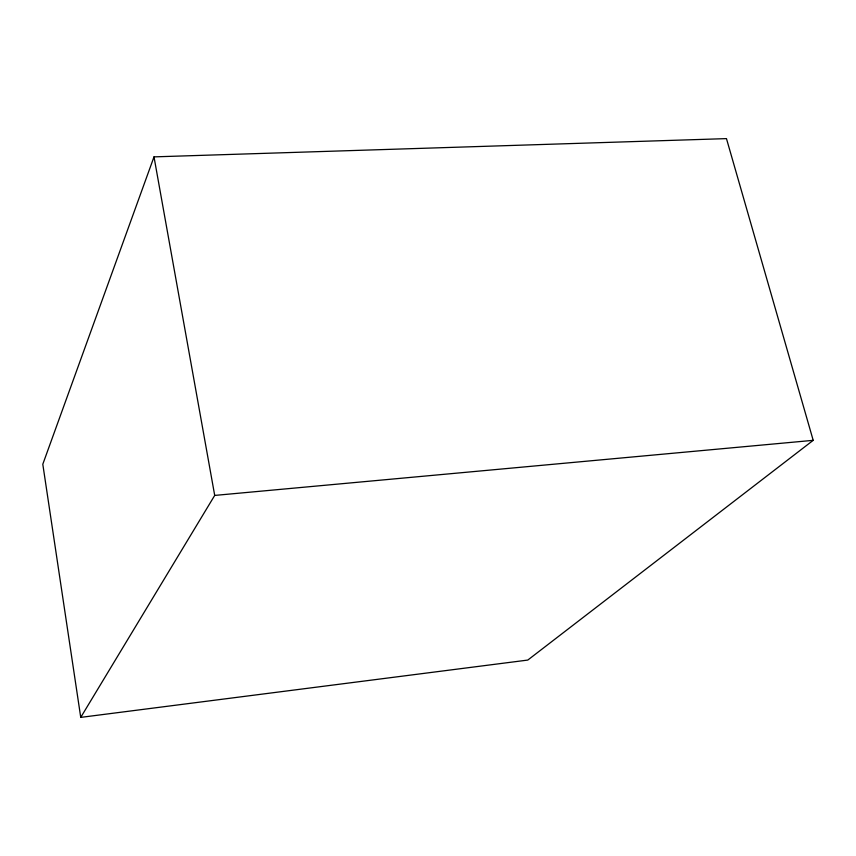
<?xml version="1.0" encoding="UTF-8"?>
<svg xmlns="http://www.w3.org/2000/svg" width="856" height="856" viewBox="0 0 856 856"><rect width="100%" height="100%" fill="white"/><g stroke="black" fill="none" stroke-linecap="round" stroke-linejoin="round"><path stroke-width="1.28" d="M154.005 156.873L42.8 464.23L80.742 717.382L527.778 660.072L813.2 440.337L726.466 138.619L154.005 156.873L214.706 495.421L80.742 717.382M214.706 495.421L813.2 440.337"/></g></svg>
